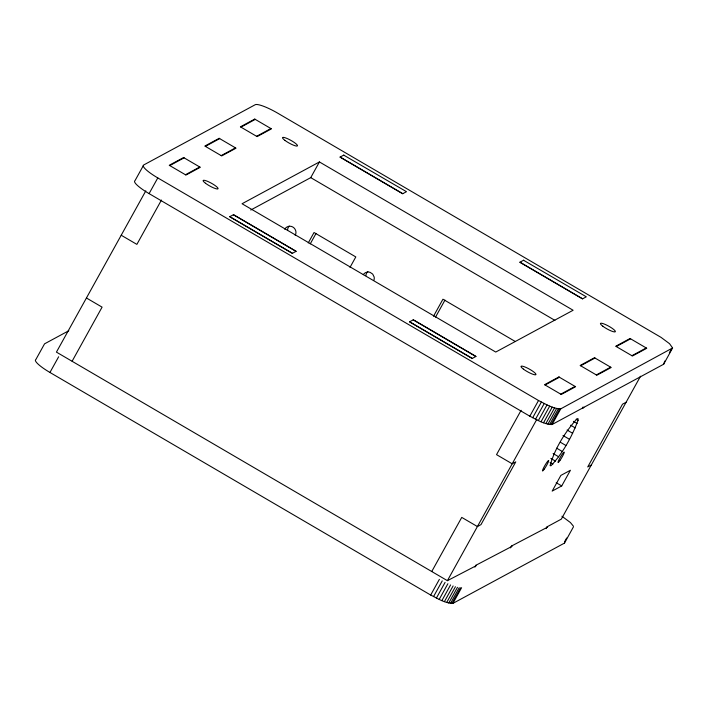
<?xml version="1.0" encoding="UTF-8"?>
<svg xmlns="http://www.w3.org/2000/svg" width="708" height="708" viewBox="0 0 708 708"><rect width="100%" height="100%" fill="white"/><g stroke="black" fill="none" stroke-linecap="round" stroke-linejoin="round"><path stroke-width="1.06" d="M578.055 420.348L578.055 418.694L577.117 418.649C565.17 431.986 554.824 448.385 550.081 465.66L551.028 465.714C563.064 452.89 571.852 436.756 578.055 420.348L576.206 419.269M68.8 330.733L44.56 343.831L35.86 359.522A21.311 4.027 29 0 0 49.949 372.461L430.676 595.039C437.686 598.499 444.881 603.287 452.916 603.384L564.524 543.08L564.603 541.726L566.648 538.036M143.184 165.902L134.998 180.673A21.311 4.027 29 0 0 149.087 193.611L529.814 416.189C536.823 419.649 544.018 424.437 552.063 424.534L663.661 364.231L664.759 361.036M672.6 347.973L560.754 408.843C552.718 408.746 545.523 403.967 538.514 400.498L157.787 177.92A21.311 4.027 29 0 1 143.689 164.982L255.216 104.722A21.311 4.027 29 0 1 277.669 113.147L661.068 337.389L669.547 343.699L672.6 347.973L663.661 364.231M145.813 190.85L56.428 352.115L447.403 580.675L476.457 565.568L475.935 565.258L474.918 567.108M49.949 372.461L58.649 356.77M149.087 193.611L157.787 177.92M72.136 361.195L102.085 307.139L86.429 297.988M161.459 200.037L136.874 244.384L121.218 235.233M250.765 210.028L310.732 177.628L319.423 161.946L573.117 310.254L495.75 352.053L242.056 203.745L319.423 161.946M308.245 242.968L314.042 232.516L355.805 256.924L350.009 267.385M310.246 243.888L316.042 233.428M433.526 316.211L442.942 299.219L515.353 341.548M435.535 317.104L444.96 300.112M431.738 571.524L461.749 517.398L477.404 526.548L480.989 524.619L515.769 461.864L512.194 463.802L496.529 454.642L521.115 410.286M430.676 595.039L439.376 579.348M529.814 416.189L538.514 400.498M433.535 596.605L442.226 580.914M532.673 417.755L541.363 402.064M436.394 598.074L445.084 582.383M535.531 419.224L544.222 403.533M447.403 580.675L536.779 419.446M439.199 599.419L447.89 583.728M538.337 420.57L547.027 404.879M441.889 600.605L450.589 584.914M541.027 421.756L549.727 406.065M444.42 601.614L453.12 585.923M543.558 422.764L552.258 407.073M446.73 602.42L455.43 586.728M545.868 423.57L554.568 407.879M448.775 603.012L457.465 587.321M547.912 424.163L556.612 408.472M450.509 603.375L459.209 587.684M549.647 424.526L558.346 408.835M451.899 603.499L460.598 587.808M551.036 424.65L559.736 408.959M452.916 603.384L461.616 587.693M552.063 424.534L560.754 408.843M510.495 547.877L511.521 546.036L547.62 527.115L547.098 526.814L546.072 528.655M561.727 485.936L570.418 470.254L560.869 475.413L552.178 491.095L561.727 485.936L556.196 482.706M640.528 376.222L561.311 519.132L547.098 526.814M669.361 352.726L671.414 349.035M564.524 543.08L573.462 526.823M169.77 165.583L184.098 157.84M205.355 146.361L219.684 138.618M240.932 127.139L255.261 119.395M185.434 174.743L199.762 166.999M256.597 136.29L270.925 128.546M221.17 155.61L235.499 147.866M343.84 155.061L340.026 157.123L402.666 193.744L406.481 191.682L343.725 155.132M523.672 260.19L519.849 262.252L582.489 298.873L586.312 296.811L523.548 260.252M545.089 384.993L559.417 377.258M580.666 365.771L594.994 358.027M616.252 346.548L630.58 338.805M560.745 394.152L575.073 386.409M596.331 374.93L610.659 367.186M631.908 355.699L646.236 347.964M626.093 402.259L622.509 404.188L587.729 466.944L591.313 465.006M475.935 565.258L512.043 546.337L511.521 546.036M340.141 157.061L402.781 193.682M519.973 262.19L582.613 298.811M310.732 177.628L554.886 320.361M233.401 214.736L296.041 251.358M413.224 319.866L475.865 356.487M229.817 216.675L292.457 253.287M409.649 321.795L472.289 358.416M573.409 421.331L577.091 423.481M570.639 425.207L575.241 427.897M567.108 430.048L572.639 433.287M562.993 435.509L569.444 439.279M560.355 442.234L565.887 445.465M556.674 448.199L562.196 451.43M553.116 453.536L558.647 456.766M550.851 458.412L555.461 461.103M550.098 462.545L552.86 464.156M561.931 516.238L570.409 522.548L573.294 526.035M583.896 407.162A6.089 0.717 -59.7 0 1 582.914 407.109M365.894 275.669A6.089 5.938 61.6 0 1 367.868 271.536M287.59 230.33A6.089 5.938 61.6 0 1 289.262 226.056M363.275 274.651A6.089 5.938 61.6 0 1 370.134 272.35L372.718 274.12L374.116 276.943A6.089 5.938 61.6 0 1 373.948 280.067M284.758 229.242A6.089 5.938 61.6 0 1 288.333 226.436L289.873 226.233A6.089 5.938 61.6 0 1 295.094 229.286L295.714 230.746A6.089 5.938 61.6 0 1 295.192 235.339M183.576 157.539L169.247 165.283L185.956 175.044L200.284 167.3L183.576 157.539M219.161 138.317L204.833 146.052L221.692 155.91L236.021 148.176L219.161 138.317M254.738 119.086L240.41 126.829L257.119 136.6L271.447 128.856L254.738 119.086M233.516 214.674L229.702 216.737L292.342 253.358L296.156 251.287L233.516 214.674M413.348 319.804L409.525 321.866L472.165 358.487L475.988 356.416L413.348 319.804M558.895 376.948L544.567 384.692L561.267 394.453L575.595 386.718L558.895 376.948M594.472 357.726L580.144 365.47L596.853 375.231L611.181 367.487L594.472 357.726M630.058 338.504L615.73 346.247L632.43 356.009L646.758 348.265L630.058 338.504M602.8 326.211A8.523 1.611 29 0 0 615.217 331.84A8.523 1.611 29 0 0 605.703 324.653A8.523 1.611 29 0 0 602.8 326.211M284.908 140.37A8.523 1.611 29 0 0 297.316 145.998A8.523 1.611 29 0 0 287.802 138.803A8.523 1.611 29 0 0 284.908 140.37M523.407 369.116A8.523 1.611 29 0 0 535.814 374.736A8.523 1.611 29 0 0 526.301 367.549A8.523 1.611 29 0 0 523.407 369.116M205.506 183.266A8.523 1.611 29 0 0 217.922 188.894A8.523 1.611 29 0 0 208.409 181.708A8.523 1.611 29 0 0 205.506 183.266M559.895 460.572A6.089 0.717 -59.7 0 0 564.214 452.12A6.089 0.717 -59.7 0 0 559.205 459.315A6.089 0.717 -59.7 0 0 559.895 460.572M544.381 468.962A6.089 0.717 -59.7 0 0 548.691 460.501A6.089 0.717 -59.7 0 0 543.682 467.696A6.089 0.717 -59.7 0 0 544.381 468.962"/></g></svg>
